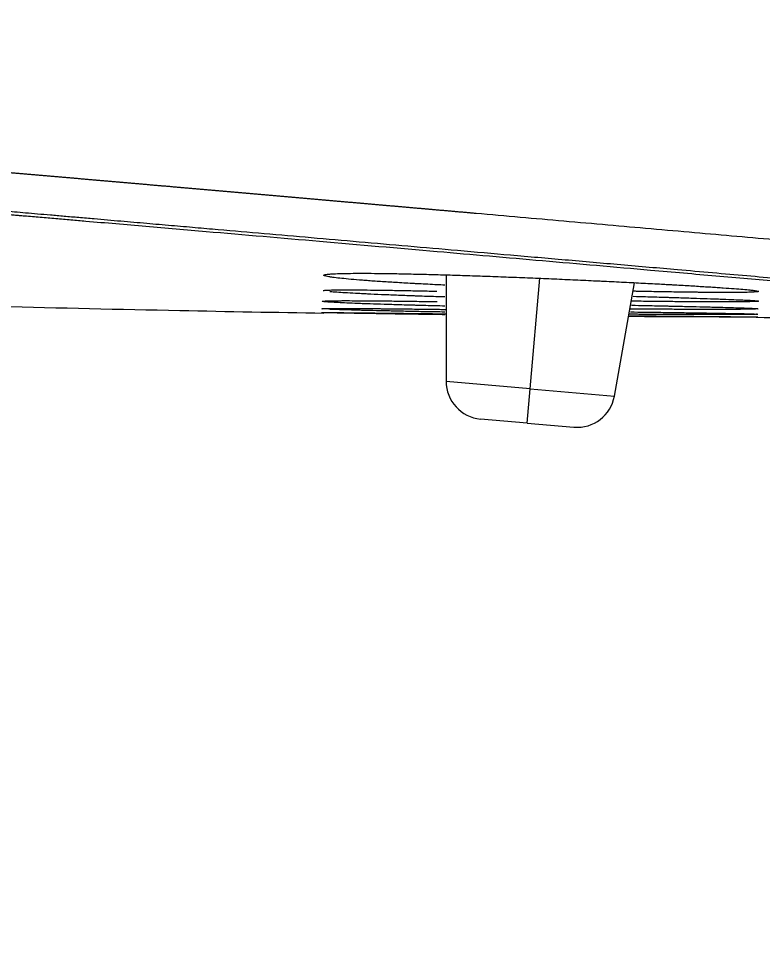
# Model space of a CAD drawing. Header units: millimetres. Extents: x 2433 to 4809, y -10272 to -6912.
# Drawn here: x 4035.79 to 4055.47, y -8031.21 to -8006.41 of the extents above; entities that cross this region are included whole.
import ezdxf

# ---------------------------------------------------------------- set-up
doc = ezdxf.new("R2010")
doc.units = ezdxf.units.MM
doc.layers.add('DIM', color=3, linetype='Continuous', lineweight=13)
doc.styles.add('ARIAL', font='arial.ttf')
doc.dimstyles.get("Standard").update_dxf_attribs({"dimtxt": 15, "dimasz": 15, "dimexe": 0.18, "dimexo": 0.0625, "dimgap": 4, "dimtad": 0, "dimtih": 1, "dimtoh": 1, "dimdec": 1, "dimdsep": 46, "dimtxsty": 'ARIAL', "dimcen": 0, "dimclrd": 3, "dimclre": 3, "dimclrt": 3, "dimadec": 0, "dimazin": 0, "dimtfac": 1, "dimtdec": 1, "dimtofl": 0, "dimtmove": 0, "dimatfit": 3, "dimfxl": 1, "dimtolj": 1, "dimtzin": 0, "dimarcsym": 0})

# ---------------------------------------------------------------- blocks, each defined once
blk = doc.blocks.new('*D39')
at = {"layer": 'Defpoints', "color": 0, "transparency": 16777216}
for p in [(3885.379, -7997.38), (4074.62, -8013.971), (4069.539, -8071.926)]:
    blk.add_point(p, dxfattribs=at)
at = {"layer": 'DIM', "color": 3, "lineweight": -2, "transparency": 16777216}
for p, q in [((3885.374, -7997.443), (3880.283, -8055.515)), ((4074.615, -8014.033), (4069.524, -8072.105)), ((3898.23, -8056.908), (3950.912, -8061.526)), ((4051.608, -8070.354), (3998.926, -8065.736))]:
    blk.add_line(p, q, dxfattribs=at)
at = {"layer": 'DIM', "color": 3, "transparency": 16777216}
for points in [[(3898.492, -8053.919), (3897.968, -8059.896), (3880.299, -8055.336)], [(4051.87, -8067.366), (4051.346, -8073.343), (4069.539, -8071.926)]]:
    blk.add_solid(points, dxfattribs=at)
at = {"layer": 'DIM', "color": 3, "transparency": 16777216, "insert": (3974.919, -8063.631), "char_height": 18, "attachment_point": 5, "style": 'ARIAL'}
blk.add_mtext('\\A1;190', dxfattribs=at)

msp = doc.modelspace()

# ---------------------------------------------------------------- linework, layer by layer
at = {"linetype": 'Continuous', "lineweight": 18, "extrusion": (-1, -2.22045e-16, 0)}
for p, q in [((4047.101, -8013.188), (4047.101, -8016.005)), ((4051.557, -8016.395), (4052.086, -8013.396)), ((4049.249, -8017.109), (4048.014, -8017.001)), ((4049.249, -8017.109), (4050.485, -8017.217))]:
    msp.add_line(p, q, dxfattribs=at)
at = {"linetype": 'Continuous', "lineweight": 13, "extrusion": (-1, -2.22045e-16, 0)}
for p, q in [((4049.329, -8016.2), (4049.585, -8013.278)), ((4049.329, -8016.2), (4047.101, -8016.005)), ((4049.249, -8017.109), (4049.329, -8016.2)), ((4049.329, -8016.2), (4051.557, -8016.395))]:
    msp.add_line(p, q, dxfattribs=at)
at = {"linetype": 'Continuous', "lineweight": 18}
for centre, start, end in [((4048.101, -8016.005), 180, 265), ((4050.572, -8016.221), 265, 350)]:
    msp.add_arc(centre, 1, start, end, dxfattribs=at)
for points, knots in [([(4034.609, -8010.397), (4034.643, -8010.4), (4034.712, -8010.406), (4034.815, -8010.415), (4034.918, -8010.424), (4035.021, -8010.433), (4035.124, -8010.441), (4035.227, -8010.45), (4035.33, -8010.459), (4035.433, -8010.468), (4035.536, -8010.477), (4035.639, -8010.486), (4035.742, -8010.495), (4035.846, -8010.504), (4035.949, -8010.513), (4036.052, -8010.522), (4036.155, -8010.531), (4036.258, -8010.54), (4036.361, -8010.549), (4036.464, -8010.558), (4036.567, -8010.566), (4036.67, -8010.575), (4036.773, -8010.584), (4036.876, -8010.593), (4036.98, -8010.602), (4037.083, -8010.611), (4037.186, -8010.62), (4037.289, -8010.629), (4037.392, -8010.638), (4037.495, -8010.647), (4037.597, -8010.656), (4037.7, -8010.665), (4037.803, -8010.674), (4037.906, -8010.683), (4038.009, -8010.692), (4038.112, -8010.701), (4038.215, -8010.709), (4038.318, -8010.718), (4038.42, -8010.727), (4038.523, -8010.736), (4038.626, -8010.745), (4038.728, -8010.754), (4038.831, -8010.763), (4038.934, -8010.772), (4039.036, -8010.781), (4039.139, -8010.79), (4039.241, -8010.799), (4039.344, -8010.808), (4039.446, -8010.817), (4039.549, -8010.826), (4039.651, -8010.834), (4039.753, -8010.843), (4039.856, -8010.852), (4039.958, -8010.861), (4040.06, -8010.87), (4040.162, -8010.879), (4040.264, -8010.888), (4040.366, -8010.897), (4040.468, -8010.906), (4040.57, -8010.915), (4040.672, -8010.923), (4040.774, -8010.932), (4040.876, -8010.941), (4040.977, -8010.95), (4041.079, -8010.959), (4041.181, -8010.968), (4041.282, -8010.977), (4041.384, -8010.986), (4041.485, -8010.994), (4041.586, -8011.003), (4041.688, -8011.012), (4041.789, -8011.021), (4041.89, -8011.03), (4041.991, -8011.039), (4042.092, -8011.047), (4042.193, -8011.056), (4042.294, -8011.065), (4042.395, -8011.074), (4042.496, -8011.083), (4042.596, -8011.092), (4042.697, -8011.1), (4042.798, -8011.109), (4042.898, -8011.118), (4042.998, -8011.127), (4043.099, -8011.135), (4043.199, -8011.144), (4043.299, -8011.153), (4043.399, -8011.162), (4043.499, -8011.17), (4043.599, -8011.179), (4043.699, -8011.188), (4043.798, -8011.197), (4043.898, -8011.205), (4043.998, -8011.214), (4044.097, -8011.223), (4044.196, -8011.232), (4044.296, -8011.24), (4044.395, -8011.249), (4044.494, -8011.258), (4044.593, -8011.266), (4044.692, -8011.275), (4044.79, -8011.284), (4044.889, -8011.292), (4044.988, -8011.301), (4045.086, -8011.309), (4045.184, -8011.318), (4045.283, -8011.327), (4045.381, -8011.335), (4045.479, -8011.344), (4045.577, -8011.353), (4045.675, -8011.361), (4045.772, -8011.37), (4045.87, -8011.378), (4045.968, -8011.387), (4046.065, -8011.395), (4046.162, -8011.404), (4046.259, -8011.412), (4046.357, -8011.421), (4046.453, -8011.429), (4046.55, -8011.438), (4046.647, -8011.446), (4046.744, -8011.455), (4046.84, -8011.463), (4046.936, -8011.472), (4047.033, -8011.48), (4047.129, -8011.489), (4047.225, -8011.497), (4047.321, -8011.505), (4047.416, -8011.514), (4047.512, -8011.522), (4047.607, -8011.531), (4047.703, -8011.539), (4047.798, -8011.547), (4048.648, -8011.622), (4050.254, -8011.763), (4052.563, -8011.966), (4054.835, -8012.167), (4057.046, -8012.362), (4059.162, -8012.55), (4061.229, -8012.734), (4063.264, -8012.915), (4065.249, -8013.094), (4066.643, -8013.221), (4067.55, -8013.304), (4068.066, -8013.351), (4068.533, -8013.395), (4068.952, -8013.434), (4069.218, -8013.459), (4069.366, -8013.473), (4069.416, -8013.477), (4069.464, -8013.482), (4069.511, -8013.486), (4069.557, -8013.491), (4069.602, -8013.495), (4069.647, -8013.499), (4069.69, -8013.503), (4069.733, -8013.508), (4069.775, -8013.512), (4069.815, -8013.515), (4069.855, -8013.519), (4069.894, -8013.523), (4069.932, -8013.527), (4069.969, -8013.531), (4070.005, -8013.534), (4070.04, -8013.538), (4070.074, -8013.541), (4070.107, -8013.544), (4070.139, -8013.548), (4070.17, -8013.551), (4070.2, -8013.554), (4070.229, -8013.557), (4070.258, -8013.56), (4070.285, -8013.563), (4070.311, -8013.565), (4070.337, -8013.568), (4070.361, -8013.57), (4070.384, -8013.573), (4070.407, -8013.575), (4070.428, -8013.578), (4070.448, -8013.58), (4070.468, -8013.582), (4070.486, -8013.584), (4070.498, -8013.585), (4070.503, -8013.586)], [0, 0, 0, 0, 0.001868, 0.003737, 0.005607, 0.007478, 0.009349, 0.011221, 0.013093, 0.014966, 0.01684, 0.018714, 0.02059, 0.022465, 0.024342, 0.026219, 0.028096, 0.029975, 0.031853, 0.033733, 0.035613, 0.037493, 0.039374, 0.041256, 0.043138, 0.045021, 0.046905, 0.048789, 0.050673, 0.052558, 0.054444, 0.05633, 0.058216, 0.060103, 0.061991, 0.063879, 0.065767, 0.067656, 0.069545, 0.071435, 0.073325, 0.075216, 0.077107, 0.078999, 0.080891, 0.082783, 0.084676, 0.086569, 0.088463, 0.090357, 0.092251, 0.094145, 0.096041, 0.097936, 0.099832, 0.101728, 0.103624, 0.105521, 0.107418, 0.109315, 0.111213, 0.113111, 0.115009, 0.116907, 0.118806, 0.120705, 0.122604, 0.124504, 0.126403, 0.128303, 0.130204, 0.132104, 0.134005, 0.135905, 0.137806, 0.139707, 0.141609, 0.14351, 0.145412, 0.147314, 0.149216, 0.151118, 0.15302, 0.154923, 0.156825, 0.158728, 0.16063, 0.162533, 0.164436, 0.166339, 0.168242, 0.170145, 0.172048, 0.173951, 0.175855, 0.177758, 0.179661, 0.181564, 0.183468, 0.185371, 0.187274, 0.189178, 0.191081, 0.192984, 0.194887, 0.19679, 0.198693, 0.200597, 0.202499, 0.204402, 0.206305, 0.208208, 0.210111, 0.212013, 0.213915, 0.215818, 0.21772, 0.219622, 0.221524, 0.223426, 0.225327, 0.227229, 0.22913, 0.231031, 0.232932, 0.234832, 0.236733, 0.238633, 0.240533, 0.242433, 0.244332, 0.246232, 0.248131, 0.250029, 0.297197, 0.345867, 0.395959, 0.447375, 0.499998, 0.553136, 0.612729, 0.678475, 0.749923, 0.775235, 0.800374, 0.825328, 0.850083, 0.874627, 0.878178, 0.881732, 0.885288, 0.888846, 0.892407, 0.89597, 0.899535, 0.903103, 0.906672, 0.910244, 0.913817, 0.917392, 0.92097, 0.924549, 0.928129, 0.931711, 0.935295, 0.938881, 0.942468, 0.946056, 0.949645, 0.953236, 0.956828, 0.960421, 0.964015, 0.96761, 0.971206, 0.974803, 0.978401, 0.981999, 0.985598, 0.989198, 0.992798, 0.996399, 1, 1, 1, 1]), ([(4034.302, -8011.484), (4034.336, -8011.487), (4034.403, -8011.493), (4034.504, -8011.501), (4034.609, -8011.51), (4034.717, -8011.52), (4034.827, -8011.529), (4034.94, -8011.539), (4035.056, -8011.548), (4035.174, -8011.559), (4035.296, -8011.569), (4035.42, -8011.58), (4035.547, -8011.59), (4035.676, -8011.602), (4035.809, -8011.613), (4036.038, -8011.632), (4036.36, -8011.66), (4036.77, -8011.695), (4037.172, -8011.73), (4037.969, -8011.798), (4039.166, -8011.901), (4041.24, -8012.079), (4043.837, -8012.304), (4046.322, -8012.52), (4048.271, -8012.689), (4049.678, -8012.812), (4051.103, -8012.937), (4052.64, -8013.071), (4054.257, -8013.213), (4055.918, -8013.36), (4057.403, -8013.491), (4058.733, -8013.609), (4059.93, -8013.715), (4061.094, -8013.819), (4062.195, -8013.917), (4063.21, -8014.009), (4064.124, -8014.091), (4064.942, -8014.166), (4065.615, -8014.228), (4066.166, -8014.279), (4066.616, -8014.322), (4067.014, -8014.36), (4067.259, -8014.384), (4067.391, -8014.397), (4067.428, -8014.401), (4067.465, -8014.404), (4067.502, -8014.408), (4067.538, -8014.412), (4067.573, -8014.415), (4067.608, -8014.419), (4067.643, -8014.422), (4067.676, -8014.426), (4067.71, -8014.429), (4067.742, -8014.433), (4067.774, -8014.436), (4067.806, -8014.439), (4067.836, -8014.442), (4067.866, -8014.445), (4067.896, -8014.449), (4067.924, -8014.452), (4067.952, -8014.455), (4067.98, -8014.458), (4068.006, -8014.461), (4068.032, -8014.463), (4068.057, -8014.466), (4068.081, -8014.469), (4068.105, -8014.471), (4068.127, -8014.474), (4068.149, -8014.477), (4068.17, -8014.479), (4068.19, -8014.481), (4068.209, -8014.484), (4068.228, -8014.486), (4068.239, -8014.487), (4068.245, -8014.488)], [0, 0, 0, 0, 0.001901, 0.003856, 0.005866, 0.007929, 0.010046, 0.012218, 0.014443, 0.016722, 0.019056, 0.021443, 0.023885, 0.026381, 0.02893, 0.031534, 0.039629, 0.047565, 0.055342, 0.06296, 0.093921, 0.125357, 0.185465, 0.250033, 0.279563, 0.310272, 0.342163, 0.375237, 0.416513, 0.458099, 0.500005, 0.533967, 0.569101, 0.60541, 0.642901, 0.679508, 0.715547, 0.751022, 0.785939, 0.812928, 0.839733, 0.866359, 0.892808, 0.895957, 0.899128, 0.902318, 0.90553, 0.908761, 0.912014, 0.915286, 0.91858, 0.921893, 0.925228, 0.928583, 0.931958, 0.935354, 0.93877, 0.942207, 0.945665, 0.949143, 0.952642, 0.956161, 0.959701, 0.963261, 0.966842, 0.970444, 0.974066, 0.977709, 0.981373, 0.985057, 0.988762, 0.992487, 0.996233, 1, 1, 1, 1]), ([(4047.066, -8013.459), (4046.997, -8013.456), (4046.929, -8013.453), (4046.696, -8013.442), (4046.536, -8013.433), (4046.34, -8013.423), (4046.302, -8013.421), (4046.224, -8013.417), (4046.186, -8013.415), (4046.072, -8013.408), (4045.998, -8013.404), (4045.781, -8013.392), (4045.643, -8013.383), (4045.381, -8013.367), (4045.257, -8013.358), (4045.08, -8013.346), (4045.023, -8013.341), (4044.94, -8013.335), (4044.913, -8013.333), (4044.86, -8013.329), (4044.833, -8013.327), (4044.704, -8013.316), (4044.609, -8013.308), (4044.436, -8013.292), (4044.357, -8013.284), (4044.217, -8013.269), (4044.155, -8013.262), (4044.088, -8013.252), (4044.075, -8013.251), (4044.05, -8013.247), (4044.038, -8013.245), (4044.005, -8013.24), (4043.985, -8013.236), (4043.932, -8013.226), (4043.905, -8013.22), (4043.871, -8013.208), (4043.863, -8013.202), (4043.866, -8013.194), (4043.869, -8013.191), (4043.878, -8013.187), (4043.881, -8013.186), (4043.89, -8013.184), (4043.894, -8013.182), (4043.92, -8013.177), (4043.951, -8013.173), (4044.029, -8013.165), (4044.077, -8013.162), (4044.19, -8013.156), (4044.255, -8013.154), (4044.348, -8013.151), (4044.367, -8013.151), (4044.406, -8013.15), (4044.466, -8013.149), (4044.531, -8013.148), (4044.665, -8013.146), (4044.763, -8013.146), (4044.973, -8013.146), (4045.085, -8013.146), (4045.266, -8013.148), (4045.328, -8013.149), (4045.424, -8013.15), (4045.457, -8013.15), (4045.523, -8013.151), (4045.556, -8013.152), (4045.725, -8013.154), (4045.866, -8013.157), (4046.158, -8013.163), (4046.31, -8013.166), (4046.624, -8013.174), (4046.787, -8013.178), (4046.997, -8013.184), (4047.04, -8013.186), (4047.125, -8013.188), (4047.253, -8013.192), (4047.382, -8013.196), (4047.644, -8013.204), (4047.998, -8013.216), (4048.362, -8013.229), (4048.64, -8013.24), (4048.733, -8013.243), (4048.921, -8013.251), (4049.016, -8013.254), (4049.299, -8013.266), (4049.488, -8013.273), (4049.678, -8013.281)], [0, 0, 0, 0, 0.015012, 0.015012, 0.051493, 0.051493, 0.060613, 0.060613, 0.069734, 0.069734, 0.087974, 0.087974, 0.124455, 0.124455, 0.160936, 0.160936, 0.179177, 0.179177, 0.188297, 0.188297, 0.197417, 0.197417, 0.233898, 0.233898, 0.270379, 0.270379, 0.30686, 0.30686, 0.315981, 0.315981, 0.325101, 0.325101, 0.343341, 0.343341, 0.379822, 0.379822, 0.416303, 0.416303, 0.434544, 0.434544, 0.443664, 0.443664, 0.452784, 0.452784, 0.489265, 0.489265, 0.525746, 0.525746, 0.562228, 0.562228, 0.571348, 0.571348, 0.580468, 0.598709, 0.598709, 0.63519, 0.63519, 0.671671, 0.671671, 0.689911, 0.689911, 0.699031, 0.699031, 0.708152, 0.708152, 0.744633, 0.744633, 0.781114, 0.781114, 0.817595, 0.817595, 0.826715, 0.826715, 0.835835, 0.854076, 0.854076, 0.890557, 0.927038, 0.927038, 0.945278, 0.945278, 0.963519, 0.963519, 1, 1, 1, 1]), ([(4049.678, -8013.281), (4049.868, -8013.289), (4050.056, -8013.298), (4050.43, -8013.314), (4050.615, -8013.323), (4050.891, -8013.336), (4050.983, -8013.34), (4051.12, -8013.346), (4051.165, -8013.349), (4051.256, -8013.353), (4051.302, -8013.355), (4051.528, -8013.366), (4051.704, -8013.375), (4052.05, -8013.392), (4052.218, -8013.401), (4052.547, -8013.418), (4052.708, -8013.427), (4052.903, -8013.438), (4052.942, -8013.44), (4053.019, -8013.444), (4053.057, -8013.446), (4053.171, -8013.452), (4053.245, -8013.457), (4053.462, -8013.469), (4053.6, -8013.477), (4053.862, -8013.493), (4053.987, -8013.501), (4054.163, -8013.512), (4054.22, -8013.516), (4054.303, -8013.521), (4054.33, -8013.523), (4054.384, -8013.527), (4054.41, -8013.529), (4054.54, -8013.538), (4054.635, -8013.544), (4054.808, -8013.558), (4054.886, -8013.564), (4055.027, -8013.576), (4055.089, -8013.582), (4055.156, -8013.588), (4055.169, -8013.59), (4055.194, -8013.592), (4055.206, -8013.594), (4055.239, -8013.598), (4055.259, -8013.6), (4055.313, -8013.607), (4055.339, -8013.612), (4055.364, -8013.617), (4055.369, -8013.619), (4055.373, -8013.621)], [0, 0, 0, 0, 0.064916, 0.064916, 0.129832, 0.129832, 0.16229, 0.16229, 0.178519, 0.178519, 0.194748, 0.194748, 0.259664, 0.259664, 0.324581, 0.324581, 0.389497, 0.389497, 0.405726, 0.405726, 0.421955, 0.421955, 0.454413, 0.454413, 0.519329, 0.519329, 0.584245, 0.584245, 0.616703, 0.616703, 0.632932, 0.632932, 0.649161, 0.649161, 0.714077, 0.714077, 0.778993, 0.778993, 0.843909, 0.843909, 0.860138, 0.860138, 0.876367, 0.876367, 0.908825, 0.908825, 0.973742, 0.973742, 1, 1, 1, 1]), ([(4043.852, -8013.601), (4043.852, -8013.601), (4043.852, -8013.601), (4043.855, -8013.6), (4043.859, -8013.6), (4043.867, -8013.598), (4043.872, -8013.598), (4043.899, -8013.595), (4043.93, -8013.593), (4044.009, -8013.589), (4044.057, -8013.588), (4044.171, -8013.586), (4044.237, -8013.585), (4044.33, -8013.585), (4044.349, -8013.584), (4044.389, -8013.584), (4044.449, -8013.584), (4044.514, -8013.584), (4044.65, -8013.585), (4044.747, -8013.585), (4044.958, -8013.587), (4045.071, -8013.588), (4045.253, -8013.59), (4045.315, -8013.591), (4045.412, -8013.592), (4045.444, -8013.593), (4045.511, -8013.594), (4045.544, -8013.594), (4045.713, -8013.597), (4045.854, -8013.599), (4046.148, -8013.604), (4046.3, -8013.607), (4046.587, -8013.613), (4046.72, -8013.616), (4046.857, -8013.619)], [0, 0, 0, 0, 0.001163, 0.001163, 0.025356, 0.025356, 0.049549, 0.049549, 0.146321, 0.146321, 0.243094, 0.243094, 0.339866, 0.339866, 0.36406, 0.36406, 0.388253, 0.436639, 0.436639, 0.533411, 0.533411, 0.630184, 0.630184, 0.67857, 0.67857, 0.702763, 0.702763, 0.726956, 0.726956, 0.823729, 0.823729, 0.920501, 0.920501, 1, 1, 1, 1]), ([(4047.067, -8013.773), (4046.988, -8013.771), (4046.91, -8013.768), (4046.669, -8013.76), (4046.508, -8013.755), (4046.313, -8013.748), (4046.274, -8013.746), (4046.197, -8013.744), (4046.159, -8013.742), (4046.045, -8013.738), (4045.971, -8013.735), (4045.754, -8013.727), (4045.616, -8013.721), (4045.354, -8013.71), (4045.229, -8013.705), (4045.053, -8013.696), (4044.996, -8013.694), (4044.913, -8013.69), (4044.886, -8013.688), (4044.833, -8013.685), (4044.806, -8013.684), (4044.677, -8013.677), (4044.582, -8013.672), (4044.409, -8013.662), (4044.331, -8013.657), (4044.191, -8013.648), (4044.129, -8013.643), (4044.062, -8013.637), (4044.049, -8013.636), (4044.034, -8013.635), (4044.032, -8013.635), (4044.029, -8013.635)], [0, 0, 0, 0, 0.053285, 0.053285, 0.167265, 0.167265, 0.19576, 0.19576, 0.224255, 0.224255, 0.281245, 0.281245, 0.395224, 0.395224, 0.509204, 0.509204, 0.566194, 0.566194, 0.594688, 0.594688, 0.623183, 0.623183, 0.737163, 0.737163, 0.851143, 0.851143, 0.965122, 0.965122, 0.993617, 0.993617, 1, 1, 1, 1]), ([(4052.055, -8013.754), (4052.164, -8013.757), (4052.272, -8013.76), (4052.542, -8013.768), (4052.703, -8013.773), (4052.898, -8013.779), (4052.937, -8013.78), (4053.014, -8013.783), (4053.052, -8013.784), (4053.166, -8013.787), (4053.24, -8013.79), (4053.457, -8013.797), (4053.595, -8013.801), (4053.858, -8013.81), (4053.982, -8013.814), (4054.158, -8013.82), (4054.215, -8013.822), (4054.298, -8013.825), (4054.325, -8013.826), (4054.379, -8013.828), (4054.406, -8013.829), (4054.535, -8013.834), (4054.63, -8013.838), (4054.803, -8013.845), (4054.881, -8013.848), (4055.021, -8013.855), (4055.083, -8013.858), (4055.15, -8013.862), (4055.163, -8013.863), (4055.187, -8013.864), (4055.199, -8013.865), (4055.233, -8013.867), (4055.253, -8013.868), (4055.306, -8013.873), (4055.332, -8013.875), (4055.366, -8013.88), (4055.373, -8013.882), (4055.371, -8013.885), (4055.366, -8013.887), (4055.355, -8013.888), (4055.347, -8013.889), (4055.342, -8013.89), (4055.316, -8013.892), (4055.285, -8013.893), (4055.206, -8013.896), (4055.158, -8013.897), (4055.044, -8013.9), (4054.978, -8013.9), (4054.885, -8013.901), (4054.866, -8013.902), (4054.826, -8013.902), (4054.765, -8013.902), (4054.7, -8013.903), (4054.565, -8013.903), (4054.467, -8013.903), (4054.255, -8013.903), (4054.142, -8013.903), (4053.961, -8013.902), (4053.898, -8013.902), (4053.801, -8013.902), (4053.768, -8013.901), (4053.702, -8013.901), (4053.669, -8013.901), (4053.499, -8013.9), (4053.358, -8013.899), (4053.064, -8013.896), (4052.912, -8013.895), (4052.597, -8013.891), (4052.433, -8013.889), (4052.223, -8013.887), (4052.18, -8013.886), (4052.097, -8013.885), (4052.056, -8013.884), (4052.015, -8013.884)], [0, 0, 0, 0, 0.027796, 0.027796, 0.071026, 0.071026, 0.081833, 0.081833, 0.09264, 0.09264, 0.114255, 0.114255, 0.157484, 0.157484, 0.200713, 0.200713, 0.222328, 0.222328, 0.233135, 0.233135, 0.243943, 0.243943, 0.287172, 0.287172, 0.330401, 0.330401, 0.37363, 0.37363, 0.384437, 0.384437, 0.395245, 0.395245, 0.416859, 0.416859, 0.460089, 0.460089, 0.503318, 0.503318, 0.524932, 0.53574, 0.53574, 0.546547, 0.546547, 0.589776, 0.589776, 0.633006, 0.633006, 0.676235, 0.676235, 0.687042, 0.687042, 0.697849, 0.719464, 0.719464, 0.762693, 0.762693, 0.805922, 0.805922, 0.827537, 0.827537, 0.838344, 0.838344, 0.849152, 0.849152, 0.892381, 0.892381, 0.93561, 0.93561, 0.978839, 0.978839, 0.989647, 0.989647, 1, 1, 1, 1]), ([(4055.361, -8013.635), (4055.357, -8013.635), (4055.353, -8013.636), (4055.327, -8013.639), (4055.297, -8013.642), (4055.219, -8013.646), (4055.172, -8013.648), (4055.059, -8013.651), (4054.994, -8013.652), (4054.901, -8013.653), (4054.882, -8013.653), (4054.843, -8013.654), (4054.783, -8013.654), (4054.718, -8013.655), (4054.583, -8013.655), (4054.486, -8013.655), (4054.276, -8013.654), (4054.163, -8013.653), (4053.982, -8013.652), (4053.92, -8013.651), (4053.823, -8013.65), (4053.791, -8013.65), (4053.725, -8013.649), (4053.691, -8013.649), (4053.522, -8013.647), (4053.382, -8013.645), (4053.089, -8013.641), (4052.937, -8013.638), (4052.622, -8013.633), (4052.459, -8013.63), (4052.248, -8013.626), (4052.206, -8013.625), (4052.129, -8013.623), (4052.095, -8013.622), (4052.06, -8013.622)], [0, 0, 0, 0, 0.022034, 0.022034, 0.115602, 0.115602, 0.209169, 0.209169, 0.302736, 0.302736, 0.326128, 0.326128, 0.34952, 0.396304, 0.396304, 0.489871, 0.489871, 0.583438, 0.583438, 0.630222, 0.630222, 0.653614, 0.653614, 0.677006, 0.677006, 0.770573, 0.770573, 0.86414, 0.86414, 0.957708, 0.957708, 0.981099, 0.981099, 1, 1, 1, 1]), ([(4035.285, -8014.02), (4036.874, -8014.06), (4039.735, -8014.126), (4042.596, -8014.178), (4043.868, -8014.199)], [0, 0, 0, 0, 0.5554, 1, 1, 1, 1]), ([(4047.067, -8014.013), (4046.981, -8014.011), (4046.897, -8014.009), (4046.648, -8014.003), (4046.488, -8013.999), (4046.292, -8013.994), (4046.254, -8013.993), (4046.177, -8013.99), (4046.138, -8013.989), (4046.025, -8013.986), (4045.95, -8013.984), (4045.733, -8013.978), (4045.595, -8013.974), (4045.333, -8013.965), (4045.209, -8013.961), (4045.033, -8013.955), (4044.976, -8013.953), (4044.894, -8013.95), (4044.866, -8013.949), (4044.813, -8013.947), (4044.786, -8013.946), (4044.657, -8013.941), (4044.563, -8013.937), (4044.39, -8013.929), (4044.312, -8013.926), (4044.172, -8013.918), (4044.11, -8013.915), (4044.043, -8013.911), (4044.031, -8013.91), (4044.006, -8013.908), (4043.994, -8013.907), (4043.961, -8013.905), (4043.941, -8013.903), (4043.889, -8013.899), (4043.863, -8013.896), (4043.83, -8013.891), (4043.822, -8013.888), (4043.826, -8013.885), (4043.83, -8013.884), (4043.839, -8013.883), (4043.842, -8013.882), (4043.851, -8013.881), (4043.856, -8013.881), (4043.883, -8013.878), (4043.913, -8013.877), (4043.993, -8013.874), (4044.041, -8013.873), (4044.156, -8013.872), (4044.222, -8013.871), (4044.315, -8013.871), (4044.335, -8013.87), (4044.374, -8013.87), (4044.435, -8013.87), (4044.5, -8013.87), (4044.636, -8013.87), (4044.734, -8013.871), (4044.946, -8013.872), (4045.059, -8013.873), (4045.241, -8013.874), (4045.303, -8013.875), (4045.4, -8013.876), (4045.433, -8013.876), (4045.499, -8013.877), (4045.533, -8013.877), (4045.702, -8013.879), (4045.843, -8013.881), (4046.137, -8013.885), (4046.289, -8013.887), (4046.582, -8013.891), (4046.72, -8013.893), (4046.862, -8013.895)], [0, 0, 0, 0, 0.022762, 0.022762, 0.067482, 0.067482, 0.078662, 0.078662, 0.089842, 0.089842, 0.112202, 0.112202, 0.156921, 0.156921, 0.201641, 0.201641, 0.224001, 0.224001, 0.235181, 0.235181, 0.246361, 0.246361, 0.291081, 0.291081, 0.3358, 0.3358, 0.38052, 0.38052, 0.3917, 0.3917, 0.40288, 0.40288, 0.42524, 0.42524, 0.46996, 0.46996, 0.514679, 0.514679, 0.537039, 0.537039, 0.548219, 0.548219, 0.559399, 0.559399, 0.604119, 0.604119, 0.648838, 0.648838, 0.693558, 0.693558, 0.704738, 0.704738, 0.715918, 0.738278, 0.738278, 0.782998, 0.782998, 0.827717, 0.827717, 0.850077, 0.850077, 0.861257, 0.861257, 0.872437, 0.872437, 0.917157, 0.917157, 0.961876, 0.961876, 1, 1, 1, 1]), ([(4052.012, -8013.991), (4052.134, -8013.994), (4052.253, -8013.996), (4052.535, -8014.002), (4052.695, -8014.005), (4052.891, -8014.01), (4052.929, -8014.01), (4053.006, -8014.012), (4053.045, -8014.013), (4053.158, -8014.015), (4053.232, -8014.017), (4053.45, -8014.022), (4053.587, -8014.025), (4053.85, -8014.031), (4053.974, -8014.034), (4054.15, -8014.039), (4054.207, -8014.04), (4054.29, -8014.042), (4054.317, -8014.043), (4054.371, -8014.044), (4054.397, -8014.045), (4054.526, -8014.049), (4054.621, -8014.051), (4054.794, -8014.056), (4054.872, -8014.059), (4055.012, -8014.064), (4055.074, -8014.066), (4055.141, -8014.069), (4055.153, -8014.069), (4055.178, -8014.07), (4055.19, -8014.071), (4055.223, -8014.072), (4055.243, -8014.074), (4055.296, -8014.077), (4055.322, -8014.078), (4055.349, -8014.081), (4055.356, -8014.083), (4055.359, -8014.084)], [0, 0, 0, 0, 0.062673, 0.062673, 0.150636, 0.150636, 0.172627, 0.172627, 0.194617, 0.194617, 0.238599, 0.238599, 0.326561, 0.326561, 0.414524, 0.414524, 0.458505, 0.458505, 0.480496, 0.480496, 0.502486, 0.502486, 0.590449, 0.590449, 0.678412, 0.678412, 0.766374, 0.766374, 0.788365, 0.788365, 0.810355, 0.810355, 0.854337, 0.854337, 0.942299, 0.942299, 1, 1, 1, 1]), ([(4043.806, -8014.185), (4043.806, -8014.185), (4043.806, -8014.185), (4043.807, -8014.185), (4043.811, -8014.184), (4043.82, -8014.184), (4043.824, -8014.184), (4043.832, -8014.184), (4043.837, -8014.184), (4043.865, -8014.184), (4043.896, -8014.184), (4043.975, -8014.184), (4044.024, -8014.184), (4044.139, -8014.185), (4044.205, -8014.186), (4044.299, -8014.186), (4044.318, -8014.187), (4044.358, -8014.187), (4044.419, -8014.188), (4044.484, -8014.188), (4044.621, -8014.19), (4044.719, -8014.191), (4044.931, -8014.193), (4045.044, -8014.194), (4045.226, -8014.196), (4045.289, -8014.197), (4045.386, -8014.198), (4045.419, -8014.198), (4045.485, -8014.199), (4045.519, -8014.2), (4045.689, -8014.202), (4045.83, -8014.203), (4046.124, -8014.207), (4046.277, -8014.208), (4046.593, -8014.212), (4046.756, -8014.214), (4046.967, -8014.216), (4047.01, -8014.217), (4047.065, -8014.218), (4047.079, -8014.218), (4047.092, -8014.218)], [0, 0, 0, 0, 0.002777, 0.002777, 0.046799, 0.046799, 0.06881, 0.06881, 0.090821, 0.090821, 0.178864, 0.178864, 0.266907, 0.266907, 0.354951, 0.354951, 0.376961, 0.376961, 0.398972, 0.442994, 0.442994, 0.531037, 0.531037, 0.619081, 0.619081, 0.663102, 0.663102, 0.685113, 0.685113, 0.707124, 0.707124, 0.795167, 0.795167, 0.883211, 0.883211, 0.971254, 0.971254, 0.993265, 0.993265, 1, 1, 1, 1]), ([(4043.815, -8014.083), (4043.817, -8014.082), (4043.819, -8014.082), (4043.827, -8014.081), (4043.83, -8014.081), (4043.839, -8014.08), (4043.844, -8014.08), (4043.871, -8014.079), (4043.902, -8014.078), (4043.982, -8014.076), (4044.03, -8014.076), (4044.145, -8014.075), (4044.211, -8014.075), (4044.305, -8014.075), (4044.324, -8014.075), (4044.364, -8014.075), (4044.425, -8014.075), (4044.49, -8014.076), (4044.626, -8014.076), (4044.724, -8014.077), (4044.936, -8014.078), (4045.05, -8014.079), (4045.232, -8014.08), (4045.294, -8014.081), (4045.391, -8014.082), (4045.424, -8014.082), (4045.49, -8014.083), (4045.524, -8014.083), (4045.694, -8014.085), (4045.835, -8014.086), (4046.129, -8014.09), (4046.281, -8014.091), (4046.597, -8014.095), (4046.76, -8014.097), (4046.972, -8014.1), (4047.014, -8014.1), (4047.068, -8014.101), (4047.08, -8014.101), (4047.092, -8014.101)], [0, 0, 0, 0, 0.029732, 0.029732, 0.052153, 0.052153, 0.074575, 0.074575, 0.164261, 0.164261, 0.253947, 0.253947, 0.343633, 0.343633, 0.366054, 0.366054, 0.388476, 0.433319, 0.433319, 0.523005, 0.523005, 0.612691, 0.612691, 0.657534, 0.657534, 0.679955, 0.679955, 0.702377, 0.702377, 0.792063, 0.792063, 0.881749, 0.881749, 0.971435, 0.971435, 0.993856, 0.993856, 1, 1, 1, 1]), ([(4047.068, -8014.242), (4046.975, -8014.241), (4046.883, -8014.239), (4046.627, -8014.236), (4046.467, -8014.234), (4046.271, -8014.231), (4046.233, -8014.23), (4046.156, -8014.229), (4046.117, -8014.229), (4046.004, -8014.227), (4045.93, -8014.226), (4045.712, -8014.223), (4045.575, -8014.22), (4045.313, -8014.216), (4045.189, -8014.214), (4045.013, -8014.211), (4044.956, -8014.21), (4044.873, -8014.209), (4044.846, -8014.208), (4044.792, -8014.207), (4044.766, -8014.207), (4044.637, -8014.205), (4044.542, -8014.203), (4044.37, -8014.2), (4044.291, -8014.198), (4044.152, -8014.195), (4044.09, -8014.194), (4044.024, -8014.192), (4044.011, -8014.192), (4043.995, -8014.191), (4043.992, -8014.191), (4043.989, -8014.191)], [0, 0, 0, 0, 0.062172, 0.062172, 0.174905, 0.174905, 0.203089, 0.203089, 0.231272, 0.231272, 0.287639, 0.287639, 0.400372, 0.400372, 0.513105, 0.513105, 0.569472, 0.569472, 0.597655, 0.597655, 0.625838, 0.625838, 0.738571, 0.738571, 0.851305, 0.851305, 0.964038, 0.964038, 0.992221, 0.992221, 1, 1, 1, 1]), ([(4047.068, -8014.172), (4046.977, -8014.171), (4046.887, -8014.169), (4046.634, -8014.165), (4046.474, -8014.162), (4046.278, -8014.158), (4046.24, -8014.157), (4046.162, -8014.156), (4046.124, -8014.155), (4046.01, -8014.153), (4045.936, -8014.151), (4045.719, -8014.146), (4045.581, -8014.143), (4045.319, -8014.137), (4045.195, -8014.134), (4045.019, -8014.13), (4044.963, -8014.129), (4044.88, -8014.126), (4044.853, -8014.126), (4044.799, -8014.124), (4044.773, -8014.124), (4044.644, -8014.12), (4044.549, -8014.117), (4044.376, -8014.112), (4044.298, -8014.109), (4044.158, -8014.104), (4044.097, -8014.102), (4044.03, -8014.099), (4044.018, -8014.099), (4044.002, -8014.098), (4043.999, -8014.098), (4043.996, -8014.098)], [0, 0, 0, 0, 0.060707, 0.060707, 0.17365, 0.17365, 0.201886, 0.201886, 0.230122, 0.230122, 0.286594, 0.286594, 0.399537, 0.399537, 0.512481, 0.512481, 0.568952, 0.568952, 0.597188, 0.597188, 0.625424, 0.625424, 0.738367, 0.738367, 0.851311, 0.851311, 0.964254, 0.964254, 0.99249, 0.99249, 1, 1, 1, 1]), ([(4055.329, -8014.23), (4055.325, -8014.231), (4055.321, -8014.231), (4055.295, -8014.232), (4055.264, -8014.233), (4055.184, -8014.234), (4055.136, -8014.235), (4055.021, -8014.236), (4054.955, -8014.236), (4054.861, -8014.237), (4054.841, -8014.237), (4054.802, -8014.237), (4054.741, -8014.238), (4054.675, -8014.238), (4054.539, -8014.238), (4054.441, -8014.238), (4054.229, -8014.239), (4054.115, -8014.239), (4053.933, -8014.238), (4053.87, -8014.238), (4053.773, -8014.238), (4053.74, -8014.238), (4053.674, -8014.238), (4053.64, -8014.238), (4053.47, -8014.237), (4053.329, -8014.237), (4053.034, -8014.236), (4052.882, -8014.235), (4052.566, -8014.234), (4052.402, -8014.233), (4052.191, -8014.232), (4052.149, -8014.231), (4052.063, -8014.231), (4052.013, -8014.23), (4051.962, -8014.23), (4051.955, -8014.23)], [0, 0, 0, 0, 0.019573, 0.019573, 0.112557, 0.112557, 0.205541, 0.205541, 0.298526, 0.298526, 0.321772, 0.321772, 0.345018, 0.39151, 0.39151, 0.484495, 0.484495, 0.577479, 0.577479, 0.623971, 0.623971, 0.647217, 0.647217, 0.670463, 0.670463, 0.763448, 0.763448, 0.856432, 0.856432, 0.949416, 0.949416, 0.972663, 0.972663, 0.995909, 1, 1, 1, 1]), ([(4051.962, -8014.269), (4052.097, -8014.27), (4052.23, -8014.272), (4052.525, -8014.274), (4052.686, -8014.276), (4052.881, -8014.277), (4052.92, -8014.278), (4052.997, -8014.278), (4053.035, -8014.279), (4053.149, -8014.28), (4053.223, -8014.28), (4053.44, -8014.282), (4053.578, -8014.284), (4053.84, -8014.286), (4053.964, -8014.287), (4054.14, -8014.288), (4054.197, -8014.289), (4054.28, -8014.29), (4054.307, -8014.29), (4054.361, -8014.29), (4054.387, -8014.291), (4054.516, -8014.292), (4054.611, -8014.293), (4054.783, -8014.294), (4054.862, -8014.295), (4055.001, -8014.296), (4055.063, -8014.297), (4055.129, -8014.298), (4055.142, -8014.298), (4055.167, -8014.298), (4055.178, -8014.298), (4055.212, -8014.299), (4055.231, -8014.299), (4055.284, -8014.3), (4055.31, -8014.3), (4055.34, -8014.301), (4055.347, -8014.301), (4055.348, -8014.302)], [0, 0, 0, 0, 0.068177, 0.068177, 0.154258, 0.154258, 0.175778, 0.175778, 0.197299, 0.197299, 0.240339, 0.240339, 0.326421, 0.326421, 0.412502, 0.412502, 0.455543, 0.455543, 0.477063, 0.477063, 0.498584, 0.498584, 0.584665, 0.584665, 0.670747, 0.670747, 0.756828, 0.756828, 0.778349, 0.778349, 0.799869, 0.799869, 0.84291, 0.84291, 0.928991, 0.928991, 1, 1, 1, 1]), ([(4055.337, -8014.089), (4055.334, -8014.089), (4055.329, -8014.09), (4055.303, -8014.091), (4055.273, -8014.093), (4055.193, -8014.095), (4055.145, -8014.096), (4055.03, -8014.098), (4054.964, -8014.099), (4054.871, -8014.1), (4054.851, -8014.1), (4054.812, -8014.1), (4054.751, -8014.101), (4054.686, -8014.101), (4054.55, -8014.102), (4054.451, -8014.102), (4054.24, -8014.102), (4054.126, -8014.102), (4053.944, -8014.102), (4053.882, -8014.102), (4053.785, -8014.102), (4053.752, -8014.102), (4053.685, -8014.102), (4053.652, -8014.102), (4053.482, -8014.101), (4053.341, -8014.101), (4053.047, -8014.099), (4052.894, -8014.098), (4052.578, -8014.096), (4052.415, -8014.095), (4052.204, -8014.093), (4052.162, -8014.093), (4052.076, -8014.092), (4052.03, -8014.092), (4051.983, -8014.091), (4051.979, -8014.091)], [0, 0, 0, 0, 0.019978, 0.019978, 0.113114, 0.113114, 0.20625, 0.20625, 0.299386, 0.299386, 0.322669, 0.322669, 0.345953, 0.392521, 0.392521, 0.485657, 0.485657, 0.578793, 0.578793, 0.625361, 0.625361, 0.648645, 0.648645, 0.671929, 0.671929, 0.765065, 0.765065, 0.858201, 0.858201, 0.951337, 0.951337, 0.97462, 0.97462, 0.997904, 1, 1, 1, 1]), ([(4051.98, -8014.167), (4052.111, -8014.169), (4052.239, -8014.171), (4052.529, -8014.175), (4052.689, -8014.177), (4052.885, -8014.18), (4052.923, -8014.18), (4053, -8014.181), (4053.039, -8014.182), (4053.152, -8014.183), (4053.226, -8014.185), (4053.443, -8014.188), (4053.581, -8014.19), (4053.844, -8014.194), (4053.968, -8014.196), (4054.144, -8014.198), (4054.201, -8014.199), (4054.284, -8014.201), (4054.311, -8014.201), (4054.364, -8014.202), (4054.391, -8014.203), (4054.52, -8014.205), (4054.615, -8014.206), (4054.787, -8014.21), (4054.865, -8014.211), (4055.005, -8014.214), (4055.067, -8014.216), (4055.133, -8014.218), (4055.146, -8014.218), (4055.171, -8014.219), (4055.182, -8014.219), (4055.216, -8014.22), (4055.235, -8014.221), (4055.288, -8014.222), (4055.314, -8014.224), (4055.343, -8014.226), (4055.35, -8014.226), (4055.352, -8014.227)], [0, 0, 0, 0, 0.066365, 0.066365, 0.153344, 0.153344, 0.175089, 0.175089, 0.196834, 0.196834, 0.240324, 0.240324, 0.327303, 0.327303, 0.414282, 0.414282, 0.457772, 0.457772, 0.479516, 0.479516, 0.501261, 0.501261, 0.58824, 0.58824, 0.67522, 0.67522, 0.762199, 0.762199, 0.783944, 0.783944, 0.805689, 0.805689, 0.849178, 0.849178, 0.936157, 0.936157, 1, 1, 1, 1]), ([(4055.324, -8014.303), (4055.321, -8014.303), (4055.316, -8014.303), (4055.29, -8014.303), (4055.259, -8014.303), (4055.18, -8014.303), (4055.131, -8014.304), (4055.016, -8014.304), (4054.95, -8014.304), (4054.856, -8014.304), (4054.837, -8014.304), (4054.797, -8014.304), (4054.736, -8014.303), (4054.67, -8014.303), (4054.534, -8014.303), (4054.435, -8014.303), (4054.223, -8014.302), (4054.11, -8014.302), (4053.927, -8014.301), (4053.865, -8014.301), (4053.767, -8014.301), (4053.735, -8014.301), (4053.668, -8014.3), (4053.634, -8014.3), (4053.465, -8014.299), (4053.323, -8014.299), (4053.028, -8014.297), (4052.876, -8014.296), (4052.56, -8014.295), (4052.396, -8014.294), (4052.185, -8014.292), (4052.142, -8014.292), (4052.057, -8014.291), (4052.005, -8014.291), (4051.953, -8014.291), (4051.944, -8014.291)], [0, 0, 0, 0, 0.019331, 0.019331, 0.112268, 0.112268, 0.205205, 0.205205, 0.298142, 0.298142, 0.321376, 0.321376, 0.34461, 0.391078, 0.391078, 0.484015, 0.484015, 0.576952, 0.576952, 0.62342, 0.62342, 0.646654, 0.646654, 0.669889, 0.669889, 0.762825, 0.762825, 0.855762, 0.855762, 0.948699, 0.948699, 0.971933, 0.971933, 0.995167, 1, 1, 1, 1]), ([(4055.311, -8014.311), (4057.567, -8014.32), (4061.143, -8014.319), (4064.72, -8014.294), (4066.041, -8014.282)], [0, 0, 0, 0, 0.630648, 1, 1, 1, 1])]:
    msp.add_open_spline(points, degree=3, knots=knots, dxfattribs=at)
at = {"linetype": 'Continuous', "lineweight": 13}
msp.add_open_spline([(4069.503, -8014.499), (4069.5, -8014.499), (4069.493, -8014.498), (4069.483, -8014.497), (4069.473, -8014.496), (4069.462, -8014.495), (4069.451, -8014.494), (4069.44, -8014.493), (4069.428, -8014.492), (4069.416, -8014.49), (4069.404, -8014.489), (4069.391, -8014.488), (4069.378, -8014.487), (4069.365, -8014.485), (4069.351, -8014.484), (4069.337, -8014.483), (4069.316, -8014.481), (4069.277, -8014.477), (4069.208, -8014.47), (4069.08, -8014.458), (4068.898, -8014.441), (4068.547, -8014.409), (4067.997, -8014.359), (4067.126, -8014.28), (4066.153, -8014.193), (4065.105, -8014.1), (4063.991, -8014.001), (4062.502, -8013.87), (4060.646, -8013.706), (4058.633, -8013.529), (4056.779, -8013.366), (4055.06, -8013.216), (4053.366, -8013.067), (4051.753, -8012.926), (4050.278, -8012.797), (4048.834, -8012.671), (4047.445, -8012.549), (4046.106, -8012.433), (4044.813, -8012.32), (4043.544, -8012.209), (4042.3, -8012.101), (4041.276, -8012.012), (4040.458, -8011.941), (4039.827, -8011.886), (4039.171, -8011.829), (4038.489, -8011.77), (4037.889, -8011.718), (4037.387, -8011.674), (4037.001, -8011.641), (4036.638, -8011.609), (4036.298, -8011.58), (4035.982, -8011.553), (4035.69, -8011.527), (4035.421, -8011.504), (4035.177, -8011.483), (4034.956, -8011.464), (4034.76, -8011.447), (4034.587, -8011.432), (4034.48, -8011.422), (4034.431, -8011.418)], degree=3, knots=[0, 0, 0, 0, 0.002061, 0.004121, 0.006182, 0.008242, 0.010302, 0.012361, 0.014421, 0.01648, 0.01854, 0.020599, 0.022658, 0.024717, 0.026775, 0.028834, 0.030767, 0.036203, 0.045144, 0.057587, 0.081404, 0.100454, 0.149965, 0.199826, 0.250047, 0.288914, 0.330648, 0.375251, 0.4405, 0.499992, 0.540869, 0.582578, 0.625123, 0.658519, 0.69046, 0.720947, 0.749979, 0.776607, 0.802426, 0.827436, 0.85164, 0.875036, 0.886613, 0.898628, 0.911081, 0.92397, 0.937296, 0.944991, 0.952236, 0.959032, 0.965378, 0.971276, 0.976725, 0.981726, 0.986278, 0.990381, 0.994036, 0.997242, 1, 1, 1, 1], dxfattribs=at)

# ---------------------------------------------------------------- dimensions: what is measured, and where the dimension line sits
at = {"layer": 'DIM', "color": 3}
dim = msp.add_aligned_dim(p1=(3885.379, -7997.38), p2=(4074.62, -8013.971), distance=-58.177, dimstyle='Standard', override={"dimtxt": 18, "dimasz": 18, "dimgap": 5}, dxfattribs=at)
dim.commit()
dim.dimension.update_dxf_attribs({"geometry": '*D39', "text_midpoint": (3974.919, -8063.631)})

doc.saveas('drawing.dxf')
